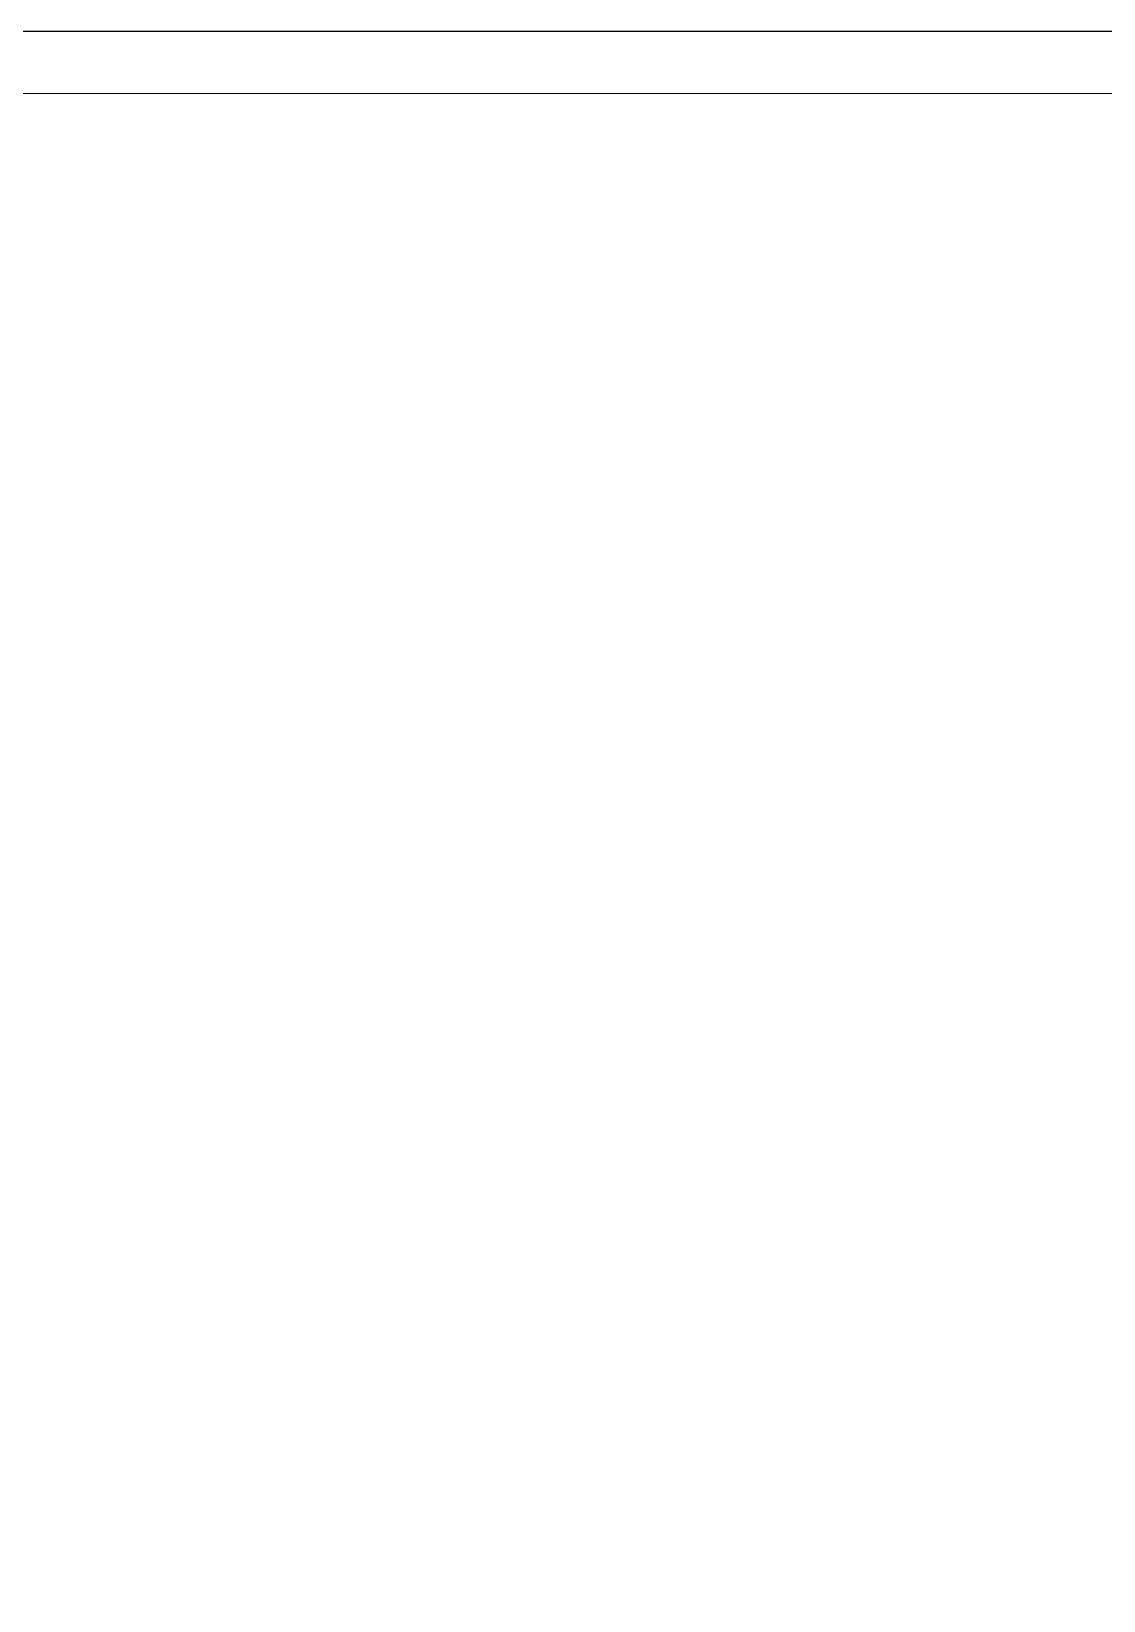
# Model space of a CAD drawing. Header units: centimetres. Extents: x -292707 to 138715, y -53922 to 66277.
# Drawn here: x 34677 to 35064, y -12239 to -11672 of the extents above; entities that cross this region are included whole.
import ezdxf
from ezdxf.xclip import XClip

# ---------------------------------------------------------------- set-up
doc = ezdxf.new("R2010")
doc.units = ezdxf.units.CM
doc.header["$XCLIPFRAME"] = 0
doc.layers.add('A-ALINE-2', color=101, linetype='Continuous')
doc.layers.add('A-TEXT', color=254, linetype='Continuous')
doc.layers.add('A-FILL-1', color=250, linetype='Continuous', lineweight=0, true_color=0x333333)
doc.layers.add('A-FILL-4', color=9, linetype='Continuous', lineweight=0, true_color=0x808080)

# ---------------------------------------------------------------- blocks, each defined once
blk = doc.blocks.new('hgfhgfh')
at = {"layer": 'A-ALINE-2', "ltscale": 0.14}
blk.add_arc((48104.3, -28947.44), 4890.17, 273.02311, 87.03654, dxfattribs=at)
at = {"layer": 'A-FILL-4', "ltscale": 0.14}
for radius, start, end in [(4890.17, 273.02311, 87.03654), (4885.17, 273.02465, 87.03502), (4763.17, 273.06315, 86.99728), (4758.17, 273.06476, 86.9957), (4636.17, 273.10483, 86.95642), (4631.17, 273.10651, 86.95478), (4509.17, 273.14826, 86.91385), (4504.17, 273.15001, 86.91213), (4377.17, 273.19539, 86.86765), (4382.17, 273.19357, 86.86944)]:
    blk.add_arc((48104.3, -28947.44), radius, start, end, dxfattribs=at)
blk = doc.blocks.new('jhgkjhkjhkjh')
at = {"layer": 'A-FILL-1', "ltscale": 0.25}
blk.add_lwpolyline([(-1286.61, 931.53), (-933.61, 931.53), (-933.61, 1218.53), (-1286.61, 1218.53)], close=True, dxfattribs=at)
at = {"layer": 'Defpoints'}
blk.add_lwpolyline([(-1296.61, 926.53), (-876.61, 926.53), (-876.61, 1223.53), (-1296.61, 1223.53)], close=True, dxfattribs=at)

msp = doc.modelspace()

# ---------------------------------------------------------------- block references
ref = msp.add_blockref('hgfhgfh', (-17683.05, 18045.16))
XClip(ref).set_block_clipping_path([(50781.3347949128, -26551.6239092804), (51719.5727609521, -28947.4361751758), (53571.3622669359, -28947.4361751758), (51997.0503859984, -25463.0144404544)])
at = {"layer": 'A-TEXT', "xscale": 4.5, "yscale": 4.5, "zscale": 4.5}
msp.add_blockref('jhgkjhkjhkjh', (39339.98, -17178.1), dxfattribs=at)

doc.saveas('drawing.dxf')
